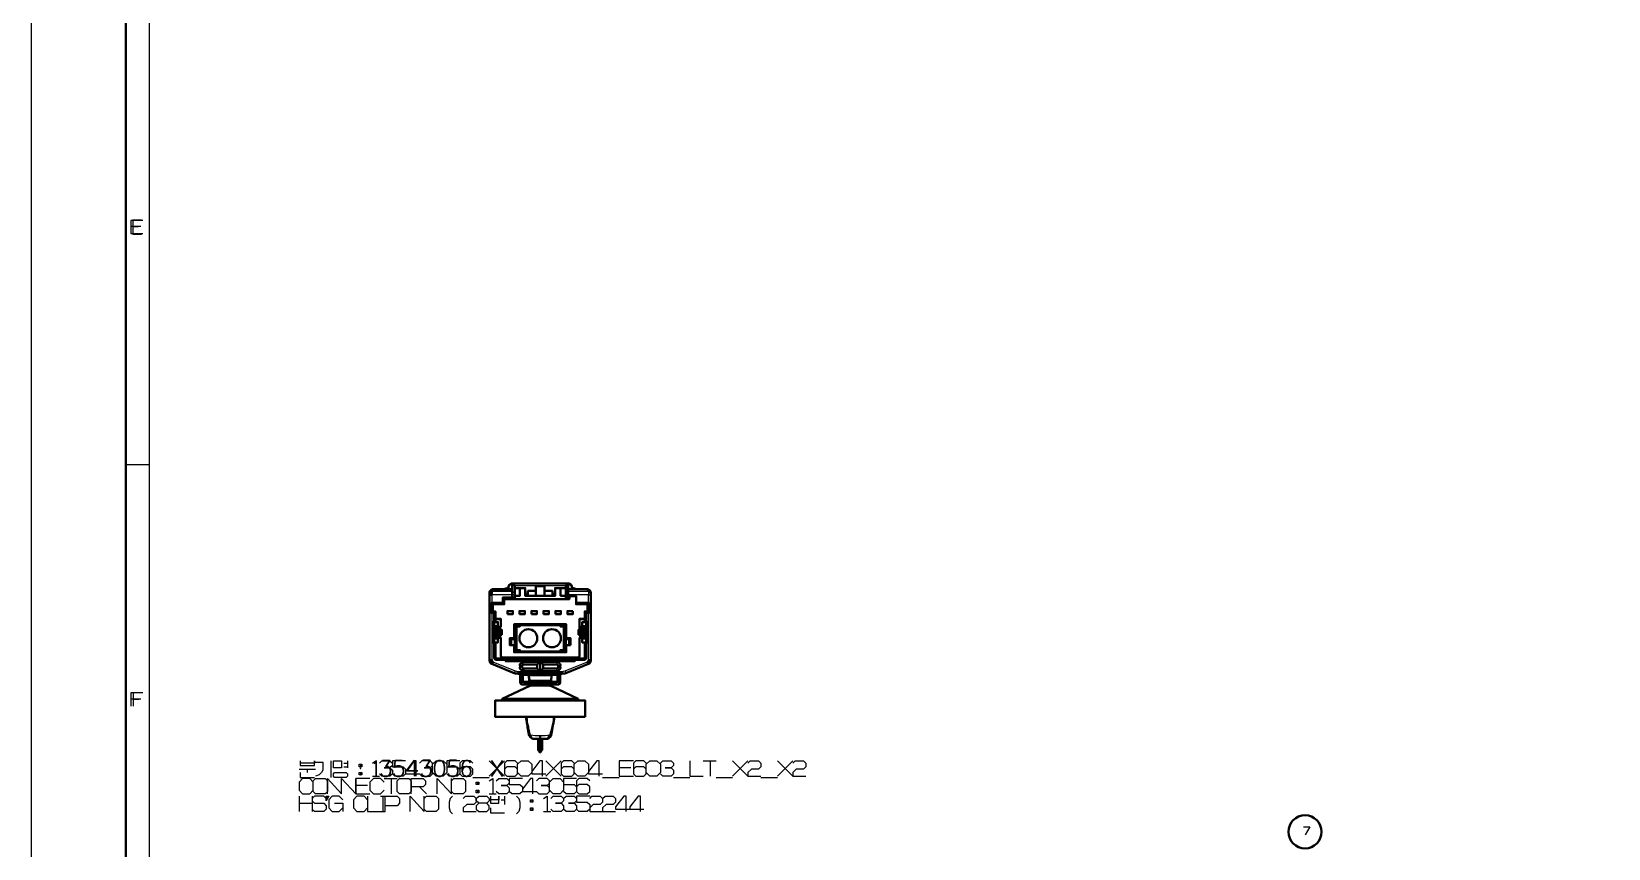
# Model space of a CAD drawing. Extents: x 0 to 174, y 0 to 33.
# Drawn here: x 0 to 13.14, y 9.44 to 16.24 of the extents above; entities that cross this region are included whole.
import ezdxf
from ezdxf.enums import TextEntityAlignment as Align

# ---------------------------------------------------------------- set-up
doc = ezdxf.new("R2010")
doc.units = 0
doc.layers.add('PDF2_형상', color=157, linetype='Continuous', true_color=0x405f80)
doc.layers.add('YOLO_TEXT', color=3, linetype='Continuous', true_color=0x008230)
doc.styles.add('OCR_LATIN', font='txt.shx')

msp = doc.modelspace()

# ---------------------------------------------------------------- linework, layer by layer
at = {"layer": 'PDF2_형상', "color": 7, "lineweight": 13}
for points in [[(0, 0), (0, 33.11), (173.622, 33.11), (173.622, 0)], [(0.984, 0.984), (0.984, 32.126), (172.638, 32.126), (172.638, 0.984)], [(4.148, 10.876), (4.147, 10.882), (4.147, 10.885), (4.146, 10.886), (4.146, 10.886), (4.146, 10.886), (4.145, 10.886), (4.143, 10.885), (4.142, 10.885), (4.14, 10.882), (4.138, 10.878), (4.139, 10.878), (4.139, 10.878), (4.139, 10.877), (4.139, 10.876), (4.14, 10.872), (4.141, 10.874), (4.143, 10.875), (4.145, 10.876)], [(4.151, 10.827), (4.148, 10.828), (4.143, 10.835), (4.144, 10.836), (4.146, 10.837), (4.148, 10.838), (4.151, 10.839)], [(2.515, 10.168), (2.584, 10.168), (2.584, 10.109), (2.515, 10.109)], [(2.731, 10.139), (2.751, 10.139), (2.751, 10.119), (2.731, 10.119)], [(3.371, 10.168), (3.43, 10.168), (3.46, 10.139), (3.46, 10.07), (3.43, 10.04), (3.371, 10.04), (3.342, 10.07), (3.342, 10.139)], [(4.08, 10.168), (4.139, 10.168), (4.168, 10.139), (4.168, 10.07), (4.139, 10.04), (4.08, 10.04), (4.05, 10.07), (4.05, 10.139)], [(4.552, 10.168), (4.611, 10.168), (4.641, 10.139), (4.641, 10.07), (4.611, 10.04), (4.552, 10.04), (4.523, 10.07), (4.523, 10.139)], [(5.153, 10.168), (5.212, 10.168), (5.241, 10.139), (5.241, 10.07), (5.212, 10.04), (5.153, 10.04), (5.123, 10.07), (5.123, 10.139)], [(2.367, 10.021), (2.446, 10.021), (2.466, 10.001), (2.466, 9.912), (2.446, 9.893), (2.367, 9.893), (2.348, 9.912), (2.348, 10.001)], [(2.525, 10.07), (2.623, 10.07), (2.633, 10.06), (2.633, 10.04), (2.623, 10.03), (2.525, 10.03), (2.515, 10.04), (2.515, 10.06)], [(2.731, 10.07), (2.751, 10.07), (2.751, 10.05), (2.731, 10.05)], [(3.066, 10.021), (3.145, 10.021), (3.164, 10.001), (3.164, 9.912), (3.145, 9.893), (3.066, 9.893), (3.046, 9.912), (3.046, 10.001)], [(3.519, 10.021), (3.598, 10.021), (3.617, 10.001), (3.617, 9.912), (3.598, 9.893), (3.519, 9.893), (3.499, 9.912), (3.499, 10.001)], [(3.706, 9.991), (3.726, 9.991), (3.726, 9.971), (3.706, 9.971)], [(4.346, 10.021), (4.405, 10.021), (4.434, 9.991), (4.434, 9.922), (4.405, 9.893), (4.346, 9.893), (4.316, 9.922), (4.316, 9.991)], [(2.456, 9.873), (2.476, 9.873), (2.456, 9.834)], [(3.292, 9.873), (3.371, 9.873), (3.391, 9.853), (3.391, 9.765), (3.371, 9.745), (3.292, 9.745), (3.273, 9.765), (3.273, 9.853)], [(3.706, 9.922), (3.726, 9.922), (3.726, 9.902), (3.706, 9.902)], [(3.726, 9.873), (3.794, 9.873), (3.814, 9.853), (3.814, 9.834), (3.794, 9.814), (3.726, 9.814), (3.706, 9.834), (3.706, 9.853)], [(4.159, 9.843), (4.178, 9.843), (4.178, 9.824), (4.159, 9.824)], [(4.159, 9.775), (4.178, 9.775), (4.178, 9.755), (4.159, 9.755)]]:
    msp.add_lwpolyline(points, close=True, dxfattribs=at)
at = {"layer": 'PDF2_형상', "color": 7, "lineweight": 35}
for points in [[(0.787, 0.787), (0.787, 32.323), (172.835, 32.323), (172.835, 0.787)], [(4.646, 11.484), (4.646, 11.4), (4.634, 11.412), (4.634, 11.473)], [(3.965, 11.391), (3.965, 11.415), (4.012, 11.415), (4.012, 11.391)], [(4.49, 11.131), (4.49, 11.19), (4.456, 11.19), (4.456, 11.305), (4.021, 11.305), (4.021, 11.19), (3.987, 11.19), (3.987, 11.131), (4.021, 11.131), (4.021, 11.072), (4.456, 11.072), (4.456, 11.131)], [(4.065, 11.391), (4.065, 11.415), (4.112, 11.415), (4.112, 11.391)], [(4.165, 11.391), (4.165, 11.415), (4.212, 11.415), (4.212, 11.391)], [(4.265, 11.391), (4.265, 11.415), (4.312, 11.415), (4.312, 11.391)], [(4.365, 11.391), (4.365, 11.415), (4.412, 11.415), (4.412, 11.391)], [(4.512, 11.415), (4.512, 11.391), (4.465, 11.391), (4.465, 11.415)], [(4.617, 11.193), (4.617, 11.285), (4.607, 11.285), (4.597, 11.285), (4.597, 11.193), (4.607, 11.193)], [(4.388, 10.947), (4.388, 10.961), (4.384, 10.968), (4.378, 10.97), (4.264, 10.97), (4.264, 10.937), (4.359, 10.937), (4.378, 10.937), (4.386, 10.941)], [(4.091, 10.803), (4.084, 10.805)], [(4.393, 10.805), (4.386, 10.803)], [(4.613, 10.534), (3.864, 10.534), (3.864, 10.671), (4.613, 10.671)], [(3.923, 10.673), (4.554, 10.673), (4.554, 10.684), (3.923, 10.684)]]:
    msp.add_lwpolyline(points, close=True, dxfattribs=at)
at = {"layer": 'PDF2_형상', "color": 7, "lineweight": 13}
for points in [[(0.928, 14.67), (0.827, 14.67), (0.827, 14.56), (0.928, 14.56)], [(0.911, 14.619), (0.827, 14.619)], [(0.787, 12.638), (0.984, 12.638)], [(3.839, 11.589), (3.835, 11.58), (3.835, 11.579)], [(4.026, 11.565), (4.006, 11.579), (3.835, 11.579)], [(3.849, 11.598), (3.849, 11.593), (4.006, 11.593)], [(4.026, 11.62), (4.006, 11.634), (3.998, 11.633), (3.99, 11.631), (3.984, 11.628), (3.979, 11.623), (3.976, 11.618), (3.975, 11.612)], [(4.451, 11.626), (4.026, 11.626)], [(4.114, 11.565), (4.136, 11.565)], [(4.341, 11.565), (4.363, 11.565)], [(4.502, 11.612), (4.501, 11.617), (4.499, 11.622), (4.495, 11.626), (4.489, 11.63), (4.474, 11.634), (4.471, 11.634), (4.451, 11.62)], [(4.628, 11.593), (4.631, 11.592), (4.639, 11.587), (4.642, 11.579), (4.471, 11.579), (4.451, 11.565)], [(4.642, 11.579), (4.642, 11.551), (4.471, 11.551), (4.451, 11.551)], [(4.628, 11.598), (4.628, 11.593), (4.471, 11.593)], [(4.026, 11.551), (4.006, 11.551), (3.835, 11.551), (3.835, 11.484)], [(4.642, 11.484), (4.642, 11.551), (4.662, 11.551)], [(3.835, 11.4), (3.835, 11.006)], [(3.91, 11.343), (3.866, 11.343)], [(4.61, 11.343), (4.567, 11.343)], [(4.642, 11.006), (4.642, 11.4)], [(3.863, 11.285), (3.863, 11.193)], [(3.883, 11.193), (3.883, 11.285)], [(3.888, 11.193), (3.888, 11.285)], [(3.9, 11.193), (3.9, 11.285)], [(4.064, 11.29), (4.064, 11.297)], [(4.413, 11.297), (4.413, 11.29)], [(4.572, 11.285), (4.572, 11.193)], [(4.579, 11.285), (4.579, 11.193)], [(4.589, 11.285), (4.589, 11.193)], [(4.607, 11.193), (4.607, 11.285)], [(4.064, 11.08), (4.064, 11.089)], [(4.413, 11.089), (4.413, 11.08)], [(3.821, 11.006), (3.823, 10.997), (3.828, 10.988), (3.835, 10.982), (3.838, 10.98)], [(3.843, 10.993), (4.031, 10.917), (4.04, 10.915), (4.05, 10.913), (4.053, 10.913), (4.424, 10.913), (4.434, 10.914), (4.443, 10.917), (4.446, 10.917), (4.633, 10.993)], [(3.866, 11.028), (3.855, 11.028)], [(3.874, 11.008), (3.874, 11.02)], [(4.031, 10.917), (4.023, 10.899)], [(4.053, 10.913), (4.053, 10.894)], [(4.072, 11.028), (4.064, 11.028), (4.064, 11.03)], [(4.064, 11.028), (4.066, 11.02)], [(4.089, 10.947), (4.069, 10.947), (4.069, 10.961)], [(4.098, 10.97), (4.098, 10.99), (4.233, 10.99), (4.233, 10.918), (4.118, 10.918), (4.098, 10.918)], [(4.119, 11.028), (4.127, 11.028)], [(4.127, 11.03), (4.127, 11.028), (4.125, 11.02)], [(4.153, 11.03), (4.153, 11.028), (4.155, 11.02)], [(4.153, 11.028), (4.161, 11.028)], [(4.378, 10.937), (4.378, 10.918), (4.359, 10.918), (4.244, 10.918), (4.244, 10.99), (4.378, 10.99), (4.378, 10.97)], [(4.316, 11.028), (4.324, 11.028)], [(4.324, 11.03), (4.324, 11.028), (4.322, 11.02)], [(4.35, 11.03), (4.35, 11.028), (4.352, 11.02)], [(4.35, 11.028), (4.357, 11.028)], [(4.388, 10.961), (4.408, 10.961), (4.408, 10.947), (4.388, 10.947)], [(4.397, 11.02), (4.399, 11.02)], [(4.411, 11.02), (4.413, 11.028), (4.405, 11.028)], [(4.413, 11.03), (4.413, 11.028)], [(4.424, 10.894), (4.424, 10.913)], [(4.446, 10.917), (4.453, 10.899)], [(4.603, 11.008), (4.603, 11.02)], [(4.622, 11.028), (4.61, 11.028)], [(4.639, 10.98), (4.647, 10.986), (4.653, 10.993), (4.656, 11.002), (4.656, 11.006)], [(4.057, 10.893), (4.057, 10.892)], [(4.071, 10.866), (4.079, 10.866), (4.079, 10.886)], [(4.071, 10.823), (4.079, 10.823), (4.103, 10.823), (4.151, 10.827), (4.326, 10.827), (4.326, 10.839), (4.328, 10.838), (4.331, 10.837), (4.333, 10.836), (4.333, 10.835), (4.333, 10.835), (4.333, 10.831), (4.326, 10.827), (4.374, 10.823), (4.398, 10.823), (4.398, 10.866), (4.382, 10.866)], [(4.095, 10.866), (4.079, 10.866), (4.079, 10.823)], [(4.138, 10.878), (4.094, 10.878)], [(4.095, 10.831), (4.143, 10.835), (4.14, 10.872)], [(4.103, 10.892), (4.103, 10.886)], [(4.125, 10.892), (4.125, 10.886)], [(4.133, 10.886), (4.133, 10.892)], [(4.142, 10.892), (4.142, 10.886)], [(4.338, 10.878), (4.334, 10.885), (4.331, 10.886), (4.331, 10.886), (4.33, 10.886), (4.33, 10.886), (4.33, 10.884), (4.329, 10.876), (4.148, 10.876), (4.151, 10.839), (4.326, 10.839), (4.329, 10.876), (4.334, 10.875), (4.336, 10.874), (4.337, 10.873), (4.337, 10.872), (4.333, 10.835), (4.382, 10.831)], [(4.326, 10.792), (4.322, 10.792), (4.151, 10.792)], [(4.156, 10.794), (4.318, 10.794), (4.321, 10.794)], [(4.161, 10.796), (4.316, 10.796)], [(4.189, 10.892), (4.189, 10.892), (4.193, 10.892), (4.197, 10.891), (4.201, 10.889), (4.204, 10.886)], [(4.209, 10.823), (4.209, 10.826)], [(4.213, 10.886), (4.213, 10.893), (4.264, 10.893), (4.264, 10.886)], [(4.213, 10.821), (4.213, 10.826)], [(4.264, 10.821), (4.264, 10.826)], [(4.268, 10.823), (4.268, 10.826)], [(4.273, 10.886), (4.278, 10.89), (4.287, 10.892), (4.288, 10.892)], [(4.335, 10.886), (4.335, 10.892)], [(4.383, 10.878), (4.338, 10.878), (4.338, 10.878), (4.338, 10.878), (4.338, 10.877), (4.337, 10.876), (4.337, 10.872)], [(4.344, 10.892), (4.344, 10.886)], [(4.352, 10.886), (4.352, 10.892)], [(4.374, 10.886), (4.374, 10.892)], [(4.398, 10.886), (4.398, 10.866), (4.406, 10.866)], [(4.398, 10.823), (4.406, 10.823)], [(4.42, 10.892), (4.42, 10.893), (4.423, 10.894)], [(0.928, 10.733), (0.827, 10.733), (0.827, 10.623)], [(0.911, 10.682), (0.827, 10.682)], [(4.132, 10.673), (4.132, 10.671)], [(4.185, 10.671), (4.185, 10.673)], [(4.292, 10.673), (4.292, 10.671)], [(4.345, 10.673), (4.345, 10.671)], [(4.126, 10.51), (4.128, 10.501), (4.13, 10.491), (4.133, 10.482), (4.135, 10.472), (4.138, 10.462), (4.14, 10.453), (4.142, 10.444)], [(4.134, 10.448), (4.135, 10.447), (4.136, 10.447), (4.138, 10.445), (4.143, 10.444)], [(4.318, 10.381), (4.28, 10.377), (4.238, 10.376), (4.197, 10.377), (4.159, 10.381), (4.143, 10.444), (4.142, 10.444)], [(4.145, 10.389), (4.145, 10.387), (4.146, 10.386), (4.149, 10.384), (4.159, 10.381), (4.163, 10.369), (4.17, 10.359), (4.179, 10.352), (4.188, 10.35)], [(4.351, 10.51), (4.349, 10.502), (4.347, 10.492), (4.344, 10.482), (4.342, 10.473), (4.339, 10.463), (4.337, 10.454), (4.334, 10.444), (4.333, 10.438), (4.33, 10.429), (4.328, 10.419), (4.325, 10.41), (4.323, 10.4), (4.32, 10.391), (4.318, 10.381), (4.328, 10.384), (4.331, 10.387), (4.332, 10.389)], [(4.223, 10.258), (4.223, 10.257), (4.223, 10.257), (4.223, 10.257), (4.224, 10.256), (4.223, 10.256)], [(4.236, 10.35), (4.236, 10.239), (4.23, 10.247), (4.225, 10.255), (4.224, 10.256), (4.224, 10.35)], [(4.253, 10.35), (4.253, 10.256), (4.248, 10.248), (4.242, 10.24), (4.241, 10.239), (4.241, 10.35)], [(4.253, 10.256), (4.253, 10.256), (4.253, 10.257), (4.254, 10.257), (4.254, 10.257), (4.254, 10.258)], [(2.239, 10.168), (2.239, 10.129), (2.357, 10.129), (2.357, 10.168), (2.357, 10.149), (2.239, 10.149)], [(2.367, 10.158), (2.426, 10.158), (2.426, 10.119), (2.426, 10.089), (2.417, 10.07), (2.397, 10.05), (2.367, 10.04)], [(2.495, 10.168), (2.495, 10.03)], [(2.603, 10.149), (2.633, 10.149)], [(2.603, 10.119), (2.633, 10.119)], [(2.633, 10.168), (2.633, 10.109)], [(2.741, 10.139), (2.741, 10.119)], [(2.84, 10.149), (2.869, 10.168), (2.869, 10.04)], [(2.899, 10.149), (2.918, 10.168), (2.987, 10.168), (3.007, 10.149), (3.007, 10.129), (2.987, 10.109), (2.938, 10.109), (2.987, 10.109), (3.007, 10.089), (3.007, 10.06), (2.987, 10.04), (2.918, 10.04), (2.899, 10.06)], [(3.115, 10.168), (3.007, 10.168), (3.007, 10.119), (3.096, 10.119), (3.115, 10.099), (3.115, 10.06), (3.096, 10.04), (3.027, 10.04), (3.007, 10.06)], [(3.204, 10.04), (3.204, 10.168), (3.184, 10.168), (3.115, 10.08), (3.115, 10.06), (3.233, 10.06), (3.253, 10.04), (3.322, 10.04), (3.342, 10.06), (3.342, 10.089), (3.322, 10.109), (3.273, 10.109), (3.322, 10.109), (3.342, 10.129), (3.342, 10.149), (3.322, 10.168), (3.253, 10.168), (3.233, 10.149)], [(3.568, 10.168), (3.46, 10.168), (3.46, 10.119), (3.548, 10.119), (3.568, 10.099), (3.568, 10.06), (3.548, 10.04), (3.479, 10.04), (3.46, 10.06)], [(3.676, 10.149), (3.657, 10.168), (3.588, 10.168), (3.568, 10.149), (3.568, 10.06), (3.588, 10.04), (3.657, 10.04), (3.676, 10.06), (3.676, 10.099), (3.657, 10.119), (3.588, 10.119), (3.568, 10.099)], [(3.814, 10.168), (3.942, 10.04)], [(3.942, 10.168), (3.814, 10.04)], [(4.05, 10.149), (4.031, 10.168), (3.962, 10.168), (3.942, 10.149), (3.942, 10.06), (3.962, 10.04), (4.031, 10.04), (4.05, 10.06), (4.05, 10.099), (4.031, 10.119), (3.962, 10.119), (3.942, 10.099)], [(4.257, 10.04), (4.257, 10.168), (4.237, 10.168), (4.168, 10.08), (4.168, 10.06), (4.287, 10.06)], [(4.235, 10.238), (4.236, 10.239), (4.237, 10.238), (4.238, 10.238), (4.24, 10.238), (4.241, 10.239), (4.242, 10.238)], [(4.287, 10.168), (4.414, 10.04)], [(4.414, 10.168), (4.287, 10.04)], [(4.523, 10.149), (4.503, 10.168), (4.434, 10.168), (4.414, 10.149), (4.414, 10.06), (4.434, 10.04), (4.503, 10.04), (4.523, 10.06), (4.523, 10.099), (4.503, 10.119), (4.434, 10.119), (4.414, 10.099)], [(4.729, 10.04), (4.729, 10.168), (4.71, 10.168), (4.641, 10.08), (4.641, 10.06), (4.759, 10.06)], [(5.015, 10.168), (4.897, 10.168), (4.897, 10.04), (5.015, 10.04)], [(5.123, 10.149), (5.103, 10.168), (5.035, 10.168), (5.015, 10.149), (5.015, 10.06), (5.035, 10.04), (5.103, 10.04), (5.123, 10.06), (5.123, 10.099), (5.103, 10.119), (5.035, 10.119), (5.015, 10.099)], [(5.241, 10.149), (5.261, 10.168), (5.33, 10.168), (5.35, 10.149), (5.35, 10.129), (5.33, 10.109), (5.281, 10.109), (5.33, 10.109), (5.35, 10.089), (5.35, 10.06), (5.33, 10.04), (5.261, 10.04), (5.241, 10.06)], [(5.487, 10.168), (5.487, 10.04), (5.596, 10.04)], [(5.596, 10.168), (5.704, 10.168)], [(5.655, 10.168), (5.655, 10.04)], [(5.842, 10.168), (5.97, 10.04)], [(5.97, 10.168), (5.842, 10.04)], [(5.97, 10.149), (5.989, 10.168), (6.058, 10.168), (6.078, 10.149), (6.078, 10.119), (6.058, 10.099), (5.999, 10.099), (5.97, 10.07), (5.97, 10.04), (6.078, 10.04)], [(6.216, 10.168), (6.344, 10.04)], [(6.344, 10.168), (6.216, 10.04)], [(6.344, 10.149), (6.363, 10.168), (6.432, 10.168), (6.452, 10.149), (6.452, 10.119), (6.432, 10.099), (6.373, 10.099), (6.344, 10.07), (6.344, 10.04), (6.452, 10.04)], [(2.229, 10.099), (2.367, 10.099)], [(2.348, 9.991), (2.318, 10.021), (2.259, 10.021), (2.229, 9.991), (2.229, 9.922), (2.259, 9.893), (2.318, 9.893), (2.348, 9.922)], [(2.239, 10.07), (2.239, 10.03), (2.357, 10.03)], [(2.298, 10.099), (2.298, 10.07)], [(2.466, 9.893), (2.466, 10.021), (2.584, 9.893), (2.584, 10.021)], [(2.584, 9.893), (2.584, 10.021), (2.702, 9.893), (2.702, 10.021)], [(2.82, 10.021), (2.702, 10.021), (2.702, 9.893), (2.82, 9.893)], [(2.741, 10.07), (2.741, 10.05)], [(2.938, 9.991), (2.909, 10.021), (2.85, 10.021), (2.82, 9.991), (2.82, 9.922), (2.85, 9.893), (2.909, 9.893), (2.938, 9.922)], [(2.84, 10.04), (2.899, 10.04)], [(2.938, 10.021), (3.046, 10.021)], [(2.997, 10.021), (2.997, 9.893)], [(3.164, 9.893), (3.164, 10.021), (3.263, 10.021), (3.283, 10.001), (3.283, 9.971), (3.263, 9.952), (3.164, 9.952)], [(3.381, 9.893), (3.381, 10.021), (3.499, 9.893), (3.499, 10.021)], [(3.676, 10.03), (3.814, 10.03)], [(3.716, 9.991), (3.716, 9.971)], [(3.814, 10.001), (3.844, 10.021), (3.844, 9.893)], [(3.873, 10.001), (3.893, 10.021), (3.962, 10.021), (3.981, 10.001), (3.981, 9.981), (3.962, 9.962), (3.913, 9.962), (3.962, 9.962), (3.981, 9.942), (3.981, 9.912), (3.962, 9.893), (3.893, 9.893), (3.873, 9.912)], [(4.09, 10.021), (3.981, 10.021), (3.981, 9.971), (4.07, 9.971), (4.09, 9.952), (4.09, 9.912), (4.07, 9.893), (4.001, 9.893), (3.981, 9.912)], [(4.178, 9.893), (4.178, 10.021), (4.159, 10.021), (4.09, 9.932), (4.09, 9.912), (4.208, 9.912), (4.228, 9.893), (4.296, 9.893), (4.316, 9.912), (4.316, 9.942), (4.296, 9.962), (4.247, 9.962), (4.296, 9.962), (4.316, 9.981), (4.316, 10.001), (4.296, 10.021), (4.228, 10.021), (4.208, 10.001)], [(4.542, 10.021), (4.434, 10.021), (4.434, 9.971), (4.523, 9.971), (4.542, 9.952), (4.542, 9.912), (4.523, 9.893), (4.454, 9.893), (4.434, 9.912)], [(4.651, 10.001), (4.631, 10.021), (4.562, 10.021), (4.542, 10.001), (4.542, 9.912), (4.562, 9.893), (4.631, 9.893), (4.651, 9.912), (4.651, 9.952), (4.631, 9.971), (4.562, 9.971), (4.542, 9.952)], [(4.759, 10.03), (4.897, 10.03)], [(4.995, 10.109), (4.897, 10.109)], [(5.35, 10.03), (5.487, 10.03)], [(5.704, 10.03), (5.842, 10.03)], [(6.078, 10.03), (6.216, 10.03)], [(2.229, 9.873), (2.229, 9.745)], [(2.338, 9.873), (2.338, 9.745)], [(2.456, 9.853), (2.436, 9.873), (2.357, 9.873), (2.338, 9.853), (2.338, 9.834), (2.357, 9.814), (2.436, 9.814), (2.456, 9.794), (2.456, 9.765), (2.436, 9.745), (2.357, 9.745), (2.338, 9.765)], [(2.466, 9.873), (2.456, 9.834)], [(2.594, 9.843), (2.564, 9.873), (2.505, 9.873), (2.476, 9.843), (2.476, 9.775), (2.505, 9.745), (2.564, 9.745), (2.594, 9.775)], [(2.8, 9.843), (2.771, 9.873), (2.712, 9.873), (2.682, 9.843), (2.682, 9.775), (2.712, 9.745), (2.771, 9.745), (2.8, 9.775)], [(2.8, 9.962), (2.702, 9.962)], [(2.8, 9.873), (2.8, 9.745), (2.909, 9.745), (2.948, 9.745), (2.948, 9.873), (3.046, 9.873), (3.066, 9.853), (3.066, 9.814), (3.046, 9.794), (2.948, 9.794)], [(2.909, 9.873), (2.948, 9.873)], [(2.928, 9.873), (2.928, 9.745)], [(3.155, 9.745), (3.155, 9.873), (3.273, 9.745), (3.273, 9.873)], [(3.233, 9.952), (3.292, 9.893)], [(3.509, 9.873), (3.489, 9.853), (3.479, 9.824), (3.479, 9.775), (3.489, 9.745), (3.509, 9.725)], [(3.598, 9.853), (3.617, 9.873), (3.686, 9.873), (3.706, 9.853), (3.706, 9.824), (3.686, 9.804), (3.627, 9.804), (3.598, 9.775), (3.598, 9.745), (3.706, 9.745)], [(3.716, 9.922), (3.716, 9.902)], [(3.814, 9.893), (3.873, 9.893)], [(3.824, 9.873), (3.824, 9.814), (3.893, 9.814), (3.893, 9.873), (3.893, 9.843), (3.824, 9.843)], [(3.942, 9.873), (3.942, 9.804)], [(4.041, 9.873), (4.06, 9.853), (4.07, 9.824), (4.07, 9.775), (4.06, 9.745), (4.041, 9.725)], [(4.267, 9.853), (4.296, 9.873), (4.296, 9.745)], [(4.326, 9.853), (4.346, 9.873), (4.414, 9.873), (4.434, 9.853), (4.434, 9.834), (4.414, 9.814), (4.365, 9.814), (4.414, 9.814), (4.434, 9.794), (4.434, 9.765), (4.414, 9.745), (4.346, 9.745), (4.326, 9.765)], [(4.434, 9.853), (4.454, 9.873), (4.523, 9.873), (4.542, 9.853), (4.542, 9.834), (4.523, 9.814), (4.474, 9.814), (4.523, 9.814), (4.542, 9.794), (4.542, 9.765), (4.523, 9.745), (4.454, 9.745), (4.434, 9.765)], [(4.651, 9.873), (4.542, 9.873), (4.542, 9.824), (4.631, 9.824), (4.651, 9.804), (4.651, 9.765), (4.631, 9.745), (4.562, 9.745), (4.542, 9.765)], [(4.651, 9.853), (4.67, 9.873), (4.739, 9.873), (4.759, 9.853), (4.759, 9.824), (4.739, 9.804), (4.68, 9.804), (4.651, 9.775), (4.651, 9.745), (4.759, 9.745)], [(4.759, 9.853), (4.779, 9.873), (4.848, 9.873), (4.867, 9.853), (4.867, 9.824), (4.848, 9.804), (4.788, 9.804), (4.759, 9.775), (4.759, 9.745), (4.867, 9.745)], [(4.956, 9.745), (4.956, 9.873), (4.936, 9.873), (4.867, 9.784), (4.867, 9.765), (4.985, 9.765)], [(5.074, 9.745), (5.074, 9.873), (5.054, 9.873), (4.985, 9.784), (4.985, 9.765), (5.103, 9.765)], [(2.229, 9.814), (2.338, 9.814)], [(2.525, 9.814), (2.594, 9.814), (2.594, 9.745)], [(3.726, 9.814), (3.706, 9.794), (3.706, 9.765), (3.726, 9.745), (3.794, 9.745), (3.814, 9.765), (3.814, 9.794), (3.794, 9.814)], [(3.824, 9.775), (3.824, 9.735), (3.942, 9.735)], [(3.913, 9.843), (3.942, 9.843)], [(4.168, 9.843), (4.168, 9.824)], [(4.168, 9.775), (4.168, 9.755)], [(4.267, 9.745), (4.326, 9.745)]]:
    msp.add_lwpolyline(points, dxfattribs=at)
at = {"layer": 'PDF2_형상', "color": 7, "lineweight": 35}
for points in [[(3.819, 11.581), (3.816, 11.572), (3.815, 11.566)], [(3.815, 11.006), (3.817, 10.996), (3.821, 10.988), (3.827, 10.98), (3.836, 10.975), (3.836, 10.975), (3.838, 10.98), (3.843, 10.993), (3.838, 10.997), (3.835, 11.006), (3.821, 11.006), (3.815, 11.006), (3.815, 11.551), (3.815, 11.565), (3.816, 11.569), (3.819, 11.573), (3.823, 11.576), (3.835, 11.579)], [(3.815, 11.551), (3.835, 11.551), (3.835, 11.579)], [(3.815, 11.566), (3.815, 11.565)], [(3.849, 11.598), (3.839, 11.597), (3.83, 11.593), (3.83, 11.593), (3.825, 11.588), (3.819, 11.581)], [(4.026, 11.528), (4.006, 11.528), (4.006, 11.551), (4.006, 11.579), (4.006, 11.593), (4.006, 11.634), (4.006, 11.646), (4.026, 11.626), (4.026, 11.62), (4.026, 11.565), (4.026, 11.551), (4.026, 11.528), (4.026, 11.516), (4.001, 11.516), (3.939, 11.516), (3.939, 11.473), (3.843, 11.473), (3.831, 11.484), (3.831, 11.4), (3.843, 11.412), (3.866, 11.412), (3.866, 11.324), (3.855, 11.324)], [(3.849, 11.593), (3.84, 11.59), (3.839, 11.589)], [(3.849, 11.598), (3.988, 11.598), (3.996, 11.597), (4.006, 11.593)], [(3.975, 11.605), (3.963, 11.605), (3.953, 11.603), (3.944, 11.6), (3.942, 11.598)], [(4.502, 11.621), (4.502, 11.614), (4.501, 11.624), (4.496, 11.633), (4.49, 11.64), (4.481, 11.644), (4.471, 11.646), (4.471, 11.646), (4.006, 11.646), (3.997, 11.644), (3.988, 11.64), (3.981, 11.633), (3.976, 11.625), (3.975, 11.615), (3.975, 11.614), (3.975, 11.622)], [(3.975, 11.598), (3.975, 11.612), (3.975, 11.614)], [(3.988, 11.64), (3.981, 11.633), (3.981, 11.633)], [(4.006, 11.646), (3.999, 11.645)], [(4.628, 11.598), (4.489, 11.598), (4.481, 11.597), (4.471, 11.593), (4.471, 11.634), (4.471, 11.646), (4.451, 11.626), (4.451, 11.62), (4.451, 11.565), (4.451, 11.551), (4.451, 11.516), (4.026, 11.516)], [(4.069, 11.607), (4.069, 11.543), (4.026, 11.543)], [(4.026, 11.596), (4.029, 11.604), (4.038, 11.607), (4.114, 11.607), (4.114, 11.565), (4.114, 11.549), (4.136, 11.549), (4.136, 11.565), (4.136, 11.583), (4.203, 11.583)], [(4.274, 11.543), (4.203, 11.543), (4.113, 11.543), (4.113, 11.607)], [(4.364, 11.607), (4.364, 11.543), (4.274, 11.543), (4.274, 11.622), (4.203, 11.622), (4.203, 11.543)], [(4.274, 11.583), (4.341, 11.583), (4.341, 11.565), (4.341, 11.549), (4.363, 11.549), (4.363, 11.565), (4.363, 11.607), (4.439, 11.607), (4.448, 11.604), (4.451, 11.596)], [(4.451, 11.543), (4.408, 11.543), (4.408, 11.607)], [(4.471, 11.593), (4.471, 11.579), (4.471, 11.551), (4.471, 11.516), (4.451, 11.516)], [(4.478, 11.645), (4.471, 11.646)], [(4.496, 11.633), (4.489, 11.64)], [(4.502, 11.614), (4.502, 11.612), (4.502, 11.598)], [(4.535, 11.598), (4.527, 11.603), (4.517, 11.605), (4.514, 11.605), (4.502, 11.605)], [(4.65, 11.591), (4.647, 11.593), (4.638, 11.597), (4.629, 11.598), (4.628, 11.598)], [(4.642, 11.579), (4.651, 11.577), (4.656, 11.575), (4.659, 11.571), (4.662, 11.565), (4.662, 11.551), (4.662, 11.006), (4.662, 11.005), (4.66, 10.996), (4.656, 10.987), (4.649, 10.98), (4.641, 10.975)], [(4.662, 11.565), (4.66, 11.575), (4.656, 11.583), (4.65, 11.59)], [(3.927, 11.528), (3.927, 11.484), (3.835, 11.484), (3.831, 11.484)], [(3.843, 11.412), (3.843, 11.473)], [(3.939, 11.516), (3.927, 11.528), (4.006, 11.528), (4.001, 11.516)], [(3.939, 11.473), (3.927, 11.484)], [(4.114, 11.555), (4.113, 11.555)], [(4.134, 11.543), (4.134, 11.549)], [(4.342, 11.549), (4.342, 11.543)], [(4.363, 11.555), (4.364, 11.555)], [(4.471, 11.516), (4.482, 11.516), (4.482, 11.54), (4.538, 11.54), (4.538, 11.484), (4.642, 11.484), (4.646, 11.484)], [(4.538, 11.484), (4.538, 11.473), (4.634, 11.473)], [(3.831, 11.4), (3.835, 11.4), (3.855, 11.4), (3.866, 11.412)], [(3.866, 11.154), (3.855, 11.154), (3.844, 11.154), (3.844, 11.324), (3.855, 11.324), (3.855, 11.4)], [(4.646, 11.4), (4.642, 11.4), (4.622, 11.4), (4.622, 11.324), (4.633, 11.324), (4.633, 11.154), (4.622, 11.154), (4.622, 11.028), (4.622, 11.026), (4.619, 11.017), (4.612, 11.01), (4.603, 11.008), (4.526, 11.008), (4.526, 10.998), (3.951, 10.998), (3.951, 11.008), (3.874, 11.008), (3.872, 11.008), (3.863, 11.011), (3.857, 11.018), (3.855, 11.028), (3.855, 11.154)], [(3.856, 11.29), (3.887, 11.29), (3.887, 11.324), (3.866, 11.324)], [(3.856, 11.324), (3.856, 11.154)], [(3.866, 11.351), (3.91, 11.351), (3.91, 11.285), (3.906, 11.285), (3.9, 11.285), (3.888, 11.285), (3.883, 11.285), (3.872, 11.285), (3.863, 11.285), (3.86, 11.285), (3.86, 11.193), (3.863, 11.193), (3.872, 11.193), (3.883, 11.193), (3.888, 11.193), (3.9, 11.193), (3.906, 11.193)], [(4.021, 11.305), (4.029, 11.297)], [(4.456, 11.305), (4.448, 11.297)], [(4.61, 11.351), (4.567, 11.351), (4.567, 11.26), (4.559, 11.26), (4.559, 11.218), (4.571, 11.218)], [(4.621, 11.29), (4.589, 11.29), (4.589, 11.324), (4.61, 11.324), (4.61, 11.412), (4.634, 11.412)], [(4.61, 11.412), (4.622, 11.4)], [(4.622, 11.324), (4.61, 11.324)], [(4.621, 11.154), (4.621, 11.324)], [(3.856, 11.188), (3.887, 11.188), (3.887, 11.154), (3.866, 11.154), (3.866, 11.028), (3.871, 11.021), (3.874, 11.02), (3.963, 11.02), (3.963, 11.01), (3.951, 10.998)], [(3.872, 11.193), (3.872, 11.285)], [(4.597, 11.193), (4.589, 11.193), (4.579, 11.193), (4.572, 11.193), (4.571, 11.193), (4.567, 11.193), (4.567, 11.042), (4.564, 11.033), (4.555, 11.03), (3.922, 11.03), (3.913, 11.033), (3.91, 11.042), (3.91, 11.193), (3.906, 11.193), (3.906, 11.285)], [(3.906, 11.218), (3.918, 11.218), (3.918, 11.26), (3.906, 11.26)], [(3.988, 11.131), (3.988, 11.19)], [(3.992, 11.131), (3.992, 11.19)], [(4.026, 11.181), (3.996, 11.181), (3.996, 11.131)], [(4.008, 11.181), (4.008, 11.19)], [(4.021, 11.19), (4.029, 11.19)], [(4.024, 11.19), (4.024, 11.181)], [(4.026, 11.19), (4.026, 11.131)], [(4.448, 11.131), (4.448, 11.08), (4.029, 11.08), (4.029, 11.131), (4.029, 11.19), (4.029, 11.297), (4.448, 11.297), (4.448, 11.19)], [(4.029, 11.26), (4.034, 11.26), (4.034, 11.08)], [(4.029, 11.258), (4.032, 11.258), (4.034, 11.26)], [(4.032, 11.258), (4.032, 11.08)], [(4.069, 11.297), (4.069, 11.288), (4.042, 11.288), (4.04, 11.29)], [(4.069, 11.09), (4.064, 11.089), (4.04, 11.089), (4.04, 11.29), (4.064, 11.29), (4.069, 11.288)], [(4.042, 11.288), (4.042, 11.091)], [(4.407, 11.297), (4.407, 11.288), (4.435, 11.288), (4.437, 11.29)], [(4.407, 11.288), (4.413, 11.29), (4.437, 11.29), (4.437, 11.089), (4.413, 11.089), (4.408, 11.09)], [(4.435, 11.091), (4.435, 11.288)], [(4.443, 11.08), (4.443, 11.26), (4.448, 11.26)], [(4.443, 11.26), (4.445, 11.258)], [(4.448, 11.258), (4.445, 11.258), (4.445, 11.08)], [(4.456, 11.131), (4.448, 11.131), (4.448, 11.19), (4.456, 11.19)], [(4.451, 11.131), (4.451, 11.19)], [(4.481, 11.131), (4.481, 11.181), (4.451, 11.181)], [(4.453, 11.181), (4.453, 11.19)], [(4.469, 11.181), (4.469, 11.19)], [(4.484, 11.131), (4.484, 11.19)], [(4.488, 11.131), (4.488, 11.19)], [(4.571, 11.193), (4.571, 11.285), (4.567, 11.285)], [(4.571, 11.26), (4.567, 11.26)], [(4.597, 11.285), (4.589, 11.285), (4.579, 11.285), (4.572, 11.285), (4.571, 11.285)], [(4.61, 11.028), (4.61, 11.154), (4.589, 11.154), (4.589, 11.188), (4.621, 11.188)], [(4.029, 11.131), (4.021, 11.131)], [(4.021, 11.072), (4.029, 11.08)], [(4.07, 11.08), (4.07, 11.091), (4.042, 11.091), (4.04, 11.089)], [(4.407, 11.08), (4.407, 11.091), (4.435, 11.091), (4.437, 11.089)], [(4.448, 11.08), (4.456, 11.072)], [(4.622, 11.154), (4.61, 11.154)], [(3.836, 10.975), (4.023, 10.899), (4.033, 10.896), (4.042, 10.894), (4.052, 10.894), (4.053, 10.894), (4.055, 10.894), (4.422, 10.894)], [(3.951, 11.008), (3.963, 11.02), (4.066, 11.02), (4.078, 11.02)], [(4.514, 11.01), (3.963, 11.01)], [(4.069, 10.961), (4.07, 10.968), (4.073, 10.976), (4.079, 10.982), (4.086, 10.987), (4.092, 10.989), (4.098, 10.99)], [(4.089, 10.947), (4.089, 10.961), (4.069, 10.96)], [(4.098, 10.918), (4.091, 10.919), (4.083, 10.922), (4.077, 10.928), (4.072, 10.934), (4.07, 10.941), (4.069, 10.947)], [(4.072, 11.03), (4.072, 11.028), (4.077, 11.021), (4.079, 11.02), (4.08, 11.02), (4.397, 11.02), (4.398, 11.02), (4.399, 11.02), (4.411, 11.02), (4.514, 11.02), (4.526, 11.008)], [(4.079, 11.02), (4.078, 11.02), (4.08, 11.02)], [(4.088, 10.947), (4.093, 10.939), (4.098, 10.937), (4.118, 10.937), (4.213, 10.937), (4.213, 10.97), (4.098, 10.97), (4.091, 10.967), (4.088, 10.961)], [(4.099, 10.918), (4.098, 10.937)], [(4.112, 11.02), (4.119, 11.024), (4.119, 11.028), (4.119, 11.03)], [(4.161, 11.03), (4.161, 11.028)], [(4.161, 11.028), (4.165, 11.021), (4.168, 11.02)], [(4.233, 10.99), (4.213, 10.97)], [(4.213, 10.937), (4.233, 10.918)], [(4.264, 10.97), (4.244, 10.99)], [(4.264, 10.937), (4.244, 10.918)], [(4.308, 11.02), (4.315, 11.024), (4.316, 11.028), (4.316, 11.03)], [(4.357, 11.03), (4.357, 11.028), (4.362, 11.021), (4.365, 11.02)], [(4.378, 10.99), (4.386, 10.989), (4.393, 10.986), (4.4, 10.98), (4.405, 10.973), (4.407, 10.967), (4.408, 10.961)], [(4.408, 10.947), (4.407, 10.939), (4.403, 10.932), (4.398, 10.926), (4.391, 10.921), (4.385, 10.918), (4.378, 10.918)], [(4.398, 11.02), (4.404, 11.025), (4.405, 11.028), (4.405, 11.03)], [(4.423, 10.894), (4.422, 10.894), (4.424, 10.894), (4.434, 10.894), (4.443, 10.896), (4.453, 10.899), (4.453, 10.899), (4.641, 10.975), (4.639, 10.98), (4.633, 10.993), (4.64, 10.999), (4.642, 11.006), (4.656, 11.006), (4.662, 11.006)], [(4.611, 11.028), (4.61, 11.024), (4.603, 11.02), (4.514, 11.02), (4.514, 11.01), (4.526, 10.998)], [(3.923, 10.684), (4.151, 10.792), (4.156, 10.794), (4.161, 10.796), (4.162, 10.802), (4.159, 10.803)], [(4.05, 10.894), (4.057, 10.892), (4.189, 10.892), (4.195, 10.891), (4.203, 10.886)], [(4.057, 10.893), (4.054, 10.894), (4.055, 10.894)], [(4.1, 10.886), (4.079, 10.886), (4.072, 10.882), (4.071, 10.878), (4.071, 10.866), (4.071, 10.823), (4.072, 10.819), (4.076, 10.81), (4.076, 10.81), (4.084, 10.805)], [(4.072, 10.818), (4.076, 10.81)], [(4.398, 10.823), (4.397, 10.814), (4.394, 10.809), (4.391, 10.805), (4.389, 10.804), (4.386, 10.803), (4.365, 10.803), (4.112, 10.803), (4.091, 10.803), (4.088, 10.804), (4.085, 10.805), (4.082, 10.809), (4.08, 10.814), (4.079, 10.823)], [(4.382, 10.831), (4.382, 10.866), (4.382, 10.868), (4.383, 10.878), (4.382, 10.883), (4.379, 10.886), (4.377, 10.886), (4.331, 10.886), (4.146, 10.886), (4.1, 10.886), (4.097, 10.885), (4.095, 10.883), (4.094, 10.878), (4.094, 10.876), (4.095, 10.866), (4.095, 10.831), (4.099, 10.824), (4.103, 10.823)], [(4.095, 10.886), (4.095, 10.892)], [(4.103, 10.823), (4.175, 10.823), (4.197, 10.826), (4.206, 10.826), (4.216, 10.826), (4.261, 10.826), (4.27, 10.826), (4.28, 10.826), (4.302, 10.823), (4.374, 10.823)], [(4.124, 10.886), (4.124, 10.892)], [(4.134, 10.886), (4.134, 10.892)], [(4.14, 10.803), (4.14, 10.803)], [(4.175, 10.823), (4.209, 10.823), (4.212, 10.821), (4.213, 10.821), (4.264, 10.821), (4.264, 10.821), (4.268, 10.823), (4.302, 10.823)], [(4.176, 10.892), (4.176, 10.888), (4.177, 10.886), (4.177, 10.886)], [(4.213, 10.893), (4.203, 10.893), (4.193, 10.892), (4.189, 10.892)], [(4.209, 10.826), (4.209, 10.825), (4.209, 10.823)], [(4.287, 10.892), (4.278, 10.893), (4.268, 10.893), (4.264, 10.893)], [(4.268, 10.826), (4.268, 10.825)], [(4.268, 10.823), (4.268, 10.825)], [(4.273, 10.886), (4.278, 10.89), (4.288, 10.892), (4.42, 10.892), (4.427, 10.894)], [(4.3, 10.886), (4.3, 10.886), (4.3, 10.886), (4.301, 10.888), (4.301, 10.892)], [(4.554, 10.684), (4.326, 10.792), (4.321, 10.794), (4.316, 10.796), (4.314, 10.799), (4.318, 10.803)], [(4.337, 10.803), (4.337, 10.803)], [(4.343, 10.892), (4.343, 10.886)], [(4.353, 10.892), (4.353, 10.886)], [(4.374, 10.823), (4.381, 10.827), (4.382, 10.831)], [(4.406, 10.878), (4.401, 10.885), (4.398, 10.886), (4.377, 10.886)], [(4.382, 10.892), (4.382, 10.886)], [(4.393, 10.805), (4.401, 10.81), (4.405, 10.819), (4.405, 10.819)], [(4.401, 10.81), (4.405, 10.819), (4.405, 10.819), (4.406, 10.823), (4.406, 10.866), (4.406, 10.878)], [(4.116, 10.673), (4.116, 10.671)], [(4.175, 10.671), (4.175, 10.673)], [(4.302, 10.673), (4.302, 10.671)], [(4.361, 10.673), (4.361, 10.671)], [(4.119, 10.534), (4.132, 10.462), (4.132, 10.461), (4.134, 10.448), (4.145, 10.389), (4.145, 10.386), (4.148, 10.377), (4.151, 10.372), (4.156, 10.364), (4.164, 10.358), (4.171, 10.354), (4.181, 10.351), (4.188, 10.35)], [(4.132, 10.461), (4.128, 10.487), (4.126, 10.51), (4.125, 10.534)], [(4.345, 10.461), (4.349, 10.487), (4.351, 10.51), (4.352, 10.534)], [(4.357, 10.534), (4.346, 10.47)], [(4.145, 10.386), (4.146, 10.385)], [(4.318, 10.381), (4.312, 10.367), (4.303, 10.356), (4.296, 10.352), (4.289, 10.35), (4.238, 10.35), (4.188, 10.35)], [(4.289, 10.35), (4.289, 10.35), (4.299, 10.351), (4.308, 10.355), (4.311, 10.356), (4.314, 10.358), (4.321, 10.365), (4.327, 10.373), (4.331, 10.382), (4.331, 10.386), (4.332, 10.389), (4.345, 10.461), (4.345, 10.462)], [(4.195, 10.35), (4.198, 10.35)], [(4.242, 10.238), (4.238, 10.237), (4.235, 10.238), (4.23, 10.247), (4.224, 10.255), (4.223, 10.256), (4.223, 10.258), (4.223, 10.35)], [(4.238, 10.376), (4.238, 10.35)], [(4.253, 10.256), (4.248, 10.248), (4.242, 10.24), (4.242, 10.238)], [(4.254, 10.35), (4.254, 10.258)], [(4.254, 10.256), (4.254, 10.258)], [(4.282, 10.35), (4.278, 10.35)]]:
    msp.add_lwpolyline(points, dxfattribs=at)
at = {"layer": 'PDF2_형상', "color": 18, "lineweight": 13, "true_color": 0x260000}
msp.add_lwpolyline([(10.599, 9.619), (10.652, 9.619), (10.612, 9.55)], dxfattribs=at)
at = {"layer": 'PDF2_형상', "color": 7, "lineweight": 35}
for centre in [(4.14, 11.189), (4.337, 11.189)]:
    msp.add_circle(centre, 0.0748, dxfattribs=at)
at = {"layer": 'PDF2_형상', "color": 18, "lineweight": 35, "true_color": 0x260000}
msp.add_circle((10.612, 9.576), 0.138, dxfattribs=at)

# ---------------------------------------------------------------- texts
at = {"layer": 'YOLO_TEXT', "style": 'OCR_LATIN'}
for s, height, p, p2 in [('E', 0.117, (0.821, 14.557), (0.929, 14.557)), ('F', 0.114, (0.823, 10.623), (0.929, 10.623)), ('1', 0.134, (2.838, 10.036), (2.899, 10.036)), ('3', 0.134, (2.898, 10.037), (3.007, 10.037)), ('5', 0.133, (3.003, 10.037), (3.116, 10.037)), ('4', 0.131, (3.112, 10.041), (3.232, 10.041)), ('3', 0.134, (3.232, 10.038), (3.343, 10.038)), ('0', 0.133, (3.34, 10.038), (3.46, 10.038)), ('5', 0.134, (3.456, 10.038), (3.569, 10.038)), ('6', 0.133, (3.565, 10.038), (3.678, 10.038)), ('X', 0.133, (3.812, 10.037), (3.946, 10.037)), (':', 0.0953, (2.728, 10.047), (2.754, 10.047)), ('-', 0.00942, (3.674, 10.026), (3.812, 10.026))]:
    msp.add_text(s, height=height, dxfattribs=at).set_placement(p, p2, align=Align.FIT)

doc.saveas('drawing.dxf')
